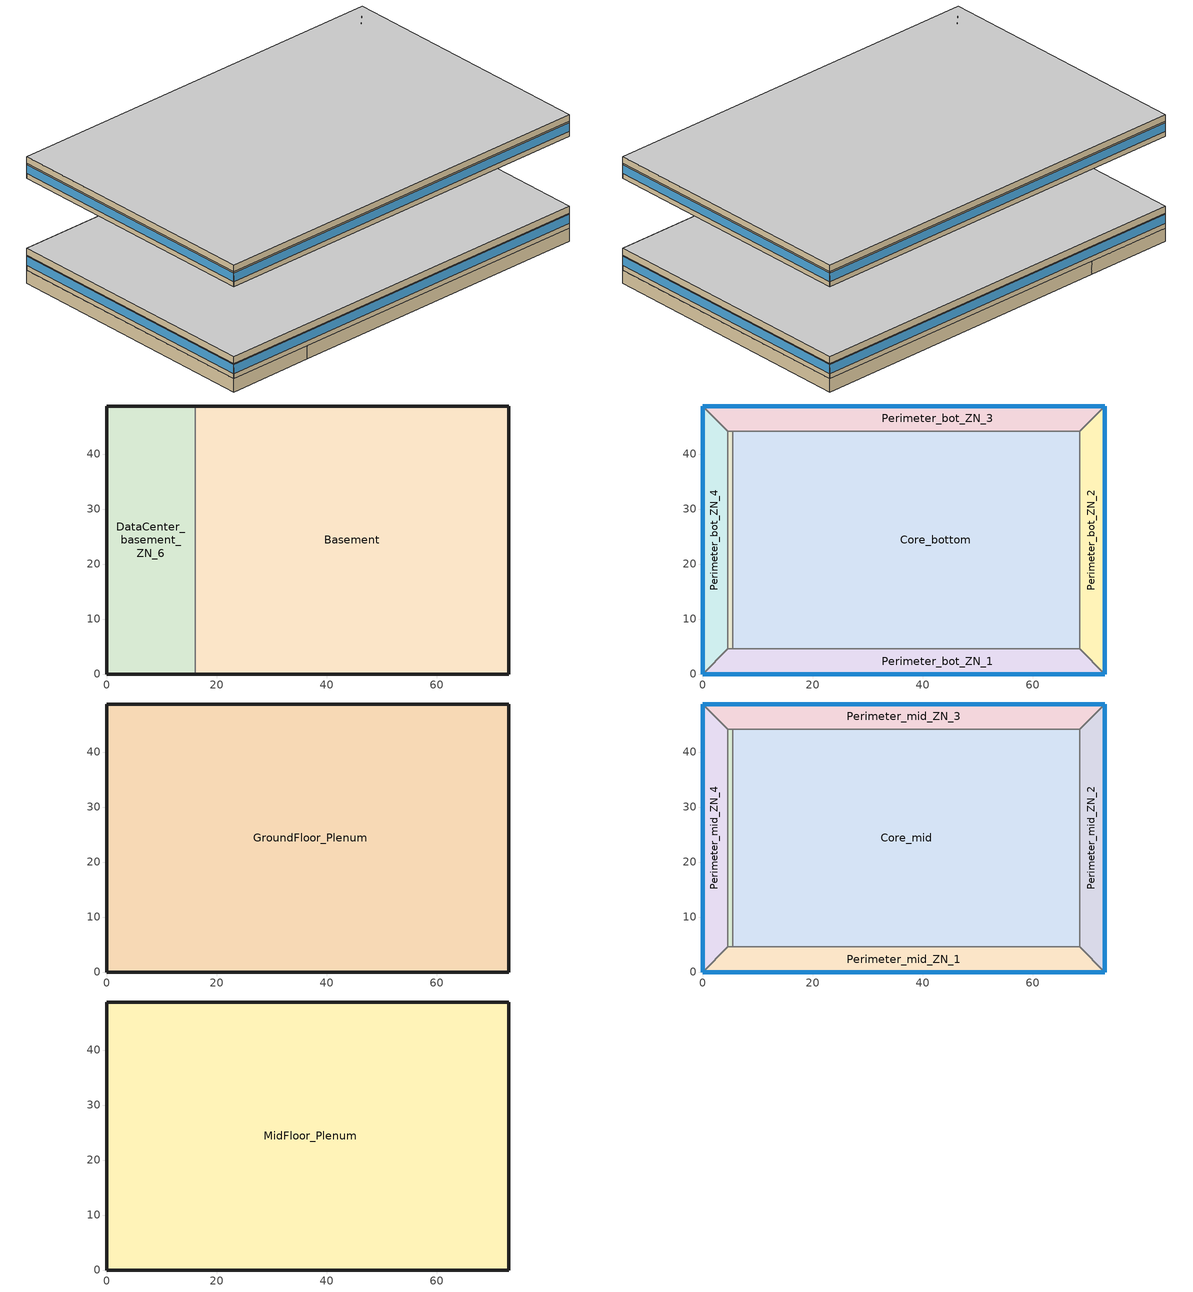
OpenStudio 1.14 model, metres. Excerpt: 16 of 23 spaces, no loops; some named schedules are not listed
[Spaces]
Basement
 floor ground (Basement Floor construction): 73.11,48.74 73.11,0 16.08,0 16.08,48.74 z-2.44
 wall ground (Basement Wall construction): 16.08,0 73.11,0 73.11,48.74 16.08,48.74 z-2.44:0
 wall to DataCenter_basement_ZN_6: 16.08,48.74 16.08,0 z-2.44:0
DataCenter_basement_ZN_6
 floor ground (Basement Floor construction): 16.08,48.74 16.08,0 0,0 0,48.74 z-2.44
 wall ground (Basement Wall construction): 16.08,48.74 0,48.74 0,0 16.08,0 z-2.44:0
Core_bottom
 floor to DataCenter_basement_ZN_6: 16.08,44.16 16.08,4.57 5.49,4.57 5.49,44.16 z0
 floor to Basement: 68.53,44.16 68.53,4.57 16.08,4.57 16.08,44.16 z0
 wall to Perimeter_bot_ZN_1: 5.49,4.57 68.53,4.57 z0:2.74
 wall to DataCenter_bot_ZN_6: 5.49,44.16 5.49,4.57 z0:2.74
 wall to Perimeter_bot_ZN_2: 68.53,4.57 68.53,44.16 z0:2.74
 wall to Perimeter_bot_ZN_3: 68.53,44.16 5.49,44.16 z0:2.74
Perimeter_bot_ZN_3
 floor to Basement: 73.11,48.74 68.53,44.16 16.08,44.16 16.08,48.74 z0
 floor to DataCenter_basement_ZN_6: 16.08,48.74 16.08,44.16 4.57,44.16 0,48.74 z0
 wall outside: 73.11,48.74 0,48.74 z0:2.74
 wall to Perimeter_bot_ZN_4: 0,48.74 4.57,44.16 z0:2.74
 wall to Perimeter_bot_ZN_2: 68.53,44.16 73.11,48.74 z0:2.74
 wall to DataCenter_bot_ZN_6: 4.57,44.16 5.49,44.16 z0:2.74
 window: 73.11,48.74 0,48.74 z0.91:2.5
Perimeter_bot_ZN_1
 floor to DataCenter_basement_ZN_6: 16.08,4.57 16.08,0 0,0 4.57,4.57 z0
 floor to Basement: 68.53,4.57 73.11,0 16.08,0 16.08,4.57 z0
 wall outside: 0,0 73.11,0 z0:2.74
 wall to Perimeter_bot_ZN_4: 4.57,4.57 0,0 z0:2.74
 wall to DataCenter_bot_ZN_6: 5.49,4.57 4.57,4.57 z0:2.74
 wall to Perimeter_bot_ZN_2: 73.11,0 68.53,4.57 z0:2.74
 window: 0,0 73.11,0 z0.91:2.5
Perimeter_bot_ZN_2
 floor to Basement: 73.11,48.74 73.11,0 68.53,4.57 68.53,44.16 z0
 wall outside: 73.11,0 73.11,48.74 z0:2.74
 window: 73.11,0 73.11,48.74 z0.91:2.5
Perimeter_bot_ZN_4
 floor to DataCenter_basement_ZN_6: 0,48.74 4.57,44.16 4.57,4.57 0,0 z0
 wall outside: 0,48.74 0,0 z0:2.74
 wall to DataCenter_bot_ZN_6: 4.57,4.57 4.57,44.16 z0:2.74
 window: 0,48.74 0,0 z0.91:2.5
DataCenter_bot_ZN_6
 floor to DataCenter_basement_ZN_6: 5.49,44.16 5.49,4.57 4.57,4.57 4.57,44.16 z0
GroundFloor_Plenum
 floor to Perimeter_bot_ZN_4: 0,48.74 4.57,44.16 4.57,4.57 0,0 z2.74
 floor to Perimeter_bot_ZN_2: 73.11,48.74 73.11,0 68.53,4.57 68.53,44.16 z2.74
 floor to Perimeter_bot_ZN_1: 68.53,4.57 73.11,0 0,0 4.57,4.57 z2.74
 floor to Perimeter_bot_ZN_3: 73.11,48.74 68.53,44.16 4.57,44.16 0,48.74 z2.74
 floor to Core_bottom: 68.53,44.16 68.53,4.57 5.49,4.57 5.49,44.16 z2.74
 floor to DataCenter_bot_ZN_6: 5.49,44.16 5.49,4.57 4.57,4.57 4.57,44.16 z2.74
 wall outside: 73.11,0 73.11,48.74 0,48.74 0,0 73.11,0 z2.74:3.96
 ceiling adiabatic (Floor Adiabatic construction): 73.11,0 73.11,48.74 0,48.74 0,0 z3.96
Perimeter_mid_ZN_2
 floor adiabatic (Floor Adiabatic construction): 73.11,48.74 73.11,0 68.53,4.57 68.53,44.16 z16.77
 wall outside: 73.11,0 73.11,48.74 z16.77:19.51
 wall to Perimeter_mid_ZN_3: 73.11,48.74 68.53,44.16 z16.77:19.51
 wall to Perimeter_mid_ZN_1: 68.53,4.57 73.11,0 z16.77:19.51
 wall to Core_mid: 68.53,44.16 68.53,4.57 z16.77:19.51
 window: 73.11,0 73.11,48.74 z17.68:19.27
Perimeter_mid_ZN_1
 floor adiabatic (Floor Adiabatic construction): 68.53,4.57 73.11,0 0,0 4.57,4.57 z16.77
 wall outside: 0,0 73.11,0 z16.77:19.51
 wall to Perimeter_mid_ZN_4: 4.57,4.57 0,0 z16.77:19.51
 wall to DataCenter_mid_ZN_6: 5.49,4.57 4.57,4.57 z16.77:19.51
 wall to Core_mid: 68.53,4.57 5.49,4.57 z16.77:19.51
 window: 0,0 73.11,0 z17.68:19.27
DataCenter_mid_ZN_6
 floor adiabatic (Floor Adiabatic construction): 5.49,44.16 5.49,4.57 4.57,4.57 4.57,44.16 z16.77
 wall to Perimeter_mid_ZN_4: 4.57,44.16 4.57,4.57 z16.77:19.51
 wall to Core_mid: 5.49,4.57 5.49,44.16 z16.77:19.51
 wall to Perimeter_mid_ZN_3: 5.49,44.16 4.57,44.16 z16.77:19.51
Core_mid
 floor adiabatic (Floor Adiabatic construction): 68.53,44.16 68.53,4.57 5.49,4.57 5.49,44.16 z16.77
 wall to Perimeter_mid_ZN_3: 68.53,44.16 5.49,44.16 z16.77:19.51
Perimeter_mid_ZN_3
 floor adiabatic (Floor Adiabatic construction): 73.11,48.74 68.53,44.16 4.57,44.16 0,48.74 z16.77
 wall outside: 73.11,48.74 0,48.74 z16.77:19.51
 wall to Perimeter_mid_ZN_4: 0,48.74 4.57,44.16 z16.77:19.51
 window: 73.11,48.74 0,48.74 z17.68:19.27
Perimeter_mid_ZN_4
 floor adiabatic (Floor Adiabatic construction): 0,48.74 4.57,44.16 4.57,4.57 0,0 z16.77
 wall outside: 0,48.74 0,0 z16.77:19.51
 window: 0,48.74 0,0 z17.68:19.27
MidFloor_Plenum
 floor to Perimeter_mid_ZN_1: 68.53,4.57 73.11,0 0,0 4.57,4.57 z19.51
 floor to DataCenter_mid_ZN_6: 5.49,44.16 5.49,4.57 4.57,4.57 4.57,44.16 z19.51
 floor to Perimeter_mid_ZN_2: 73.11,48.74 73.11,0 68.53,4.57 68.53,44.16 z19.51
 floor to Perimeter_mid_ZN_4: 0,48.74 4.57,44.16 4.57,4.57 0,0 z19.51
 floor to Core_mid: 68.53,44.16 68.53,4.57 5.49,4.57 5.49,44.16 z19.51
 floor to Perimeter_mid_ZN_3: 73.11,48.74 68.53,44.16 4.57,44.16 0,48.74 z19.51
 wall outside: 73.11,48.74 0,48.74 0,0 73.11,0 73.11,48.74 z19.51:20.73
 ceiling adiabatic (Floor Adiabatic construction): 73.11,0 73.11,48.74 0,48.74 0,0 z20.73
[Building]
90.1-2010-LargeOffice-ASHRAE 169-2006-3C created: 2017-12-29 13:51:43 -0800: North Axis {deg}=0; Default Construction Set=90.1-2010 - Office - ASHRAE 169-2006-3C; Standards Building Type=LargeOffice
[Site]
San Francisco Intl Ap: Latitude {deg}=37.62; Longitude {deg}=-122.4; Time Zone {hr}=-8; Elevation {m}=2; Terrain=City
[Site:GroundTemperature:BuildingSurface]
19.527, 19.502, 19.536, 19.598, 20.002, 21.64, 22.225, 22.375, 21.449, 20.121, 19.802, 19.633
[Site:WaterMainsTemperature]
Calculation Method=Correlation; Annual Average Outdoor Air Temperature {C}=13.7833; Maximum Difference In Monthly Average Outdoor Air Temperatures {deltaC}=7.1
[SizingPeriod:DesignDay] Barometric Pressure {Pa}=101301; Sky Clearness=0; Rain Indicator=0; Snow Indicator=0; Day of Month=21; Daylight Saving Time Indicator=0; Humidity Indicating Type=Wetbulb; Dry-Bulb Temperature Range Modifier Type=DefaultMultipliers
Name | Maximum Dry-Bulb Temperature {C} | Daily Dry-Bulb Temperature Range {deltaC} | Humidity Indicating Conditions at Maximum Dry-Bulb | Wind Speed {m/s} | Wind Direction {deg} | Month | Day Type | Solar Model Indicator | ASHRAE Taub | ASHRAE Taud
San Francisco Intl Ap Ann Htg 99.6% Condns DB | 3.8 | 0 | 3.8 | 2.2 | 150 | 1 | WinterDesignDay | ASHRAEClearSky
San Francisco Intl Ap Ann Clg .4% Condns DB=>MWB | 28.3 | 8.5 | 17.2 | 5.9 | 310 | 8 | SummerDesignDay | ASHRAETau | 0.365 | 2.435
[ClimateZones]
Climate Zone Institution Name 1=ASHRAE; Climate Zone Document Name 1=ANSI/ASHRAE Standard 169; Climate Zone Document Year 1=2006; Climate Zone Value 1=3C; Climate Zone Institution Name 2=CEC; Climate Zone Document Name 2=California Climate Zone Descriptions; Climate Zone Document Year 2=1995
[Material:NoMass] Thermal Absorptance=0.9; Solar Absorptance=0.7
Name | Roughness | Thermal Resistance {m2-K/W} | Visible Absorptance
CP02 CARPET PAD | VeryRough | 0.21648 | 0.8
Nonres_Floor_Insulation | MediumSmooth | 2.88292 | 0.7
Typical Insulation R-6.78 | Smooth | 1.19347 | 0.7
Typical Carpet Pad | Smooth | 0.21648 | 0.8
Typical Insulation R-5.74 | Smooth | 1.01115 | 0.7
Typical Insulation R-19.72 | Smooth | 3.4722 | 0.7
Typical Insulation R-0.58 | Smooth | 0.101875 | 0.7
Typical Insulation | Smooth | 0.0282222 | 0.7
[Material]
Name | Roughness | Thickness {m} | Conductivity {W/m-K} | Density {kg/m3} | Specific Heat {J/kg-K} | Thermal Absorptance | Solar Absorptance | Visible Absorptance
100mm Normalweight concrete floor | MediumSmooth | 0.1016 | 2.31 | 2322 | 832
G01 13mm gypsum board | Smooth | 0.0127 | 0.16 | 800 | 1090 | 0.9 | 0.7 | 0.5
M10 200mm concrete block basement wall | MediumRough | 0.2032 | 1.326 | 1842 | 912
4 in. Normalweight Concrete Floor | MediumRough | 0.1016 | 2.31 | 2322 | 832 | 0.9 | 0.7 | 0.7
1IN Stucco | Smooth | 0.0253 | 0.6918 | 1858 | 837 | 0.9 | 0.7 | 0.92
8IN CONCRETE HW RefBldg | Rough | 0.2032 | 1.311 | 2240 | 836.8 | 0.9 | 0.7 | 0.7
1/2IN Gypsum | Smooth | 0.0127 | 0.16 | 784.9 | 830 | 0.9 | 0.4 | 0.4
Roof Membrane - Highly Reflective | VeryRough | 0.0095 | 0.16 | 1121.29 | 1460 | 0.75 | 0.45 | 0.7
Metal Roof Surface; F08 Metal surface | Smooth | 0.0008 | 45.28 | 7824 | 500 | 0.9 | 0.7 | 0.7
8 in. Normalweight Concrete Floor | MediumRough | 0.2032 | 2.31 | 2322 | 832 | 0.9 | 0.7 | 0.7
8 in. Concrete Block Basement Wall | MediumRough | 0.2032 | 1.326 | 1842 | 912 | 0.9 | 0.7 | 0.7
G05 25mm wood | MediumSmooth | 0.0254 | 0.15 | 608 | 1630 | 0.9 | 0.5 | 0.5
[Construction]
Floor Adiabatic construction: CP02 CARPET PAD, 100mm Normalweight concrete floor, Nonres_Floor_Insulation
Basement Wall construction: M10 200mm concrete block basement wall
Basement Floor construction: M10 200mm concrete block basement wall, CP02 CARPET PAD
Typical Insulated Exterior Mass Floor R-9.35: Typical Insulation R-6.78, 4 in. Normalweight Concrete Floor, Typical Carpet Pad
Typical Insulated Exterior Mass Wall R-8.13: 1IN Stucco, 8IN CONCRETE HW RefBldg, Typical Insulation R-5.74, 1/2IN Gypsum
Typical IEAD Roof - Highly Reflective R-20.83: Roof Membrane - Highly Reflective, Typical Insulation R-19.72, Metal Roof Surface
Typical Interior Floor: 100mm Normalweight concrete floor, CP02 CARPET PAD
Typical Interior Wall: G01 13mm gypsum board, G01 13mm gypsum board
Typical Interior Ceiling: CP02 CARPET PAD, 100mm Normalweight concrete floor
Smallhotel 2010 Slab Floor: 8 in. Normalweight Concrete Floor, CP02 CARPET PAD
Typical Insulated Basement Mass Wall: 8 in. Concrete Block Basement Wall
U 0.62 SHGC 0.25 Dbl Ref-C-H Clr 6mm/6mm Air: REF C CLEAR HI 6MM, AIR 6MM, CLEAR 6MM
Typical Insulated Metal Door R-1.43: F08 Metal surface, Typical Insulation R-0.58
Typical Overhead Door: Typical Insulation
U 1.17 SHGC 0.39 Simple Glazing Skylight: U 1.17 SHGC 0.39 Simple Glazing
Typical Interior Window: Clear 3mm
Typical Interior Door; Typical Interior Partition: G05 25mm wood
[DefaultConstructionSet]
90.1-2010 - Office - ASHRAE 169-2006-3C: Default Exterior Surface Constructions=Default Surface Constructions 1; Default Interior Surface Constructions=Default Surface Constructions 2; Default Ground Contact Surface Constructions=Default Surface Constructions 3; Default Exterior SubSurface Constructions=Default Sub Surface Constructions 1; Default Interior SubSurface Constructions=Default Sub Surface Constructions 2; Interior Partition Construction=Typical Interior Partition
[DefaultSurfaceConstructions]
Name | Floor Construction | Wall Construction | Roof Ceiling Construction
Default Surface Constructions 1 | Typical Insulated Exterior Mass Floor R-9.35 | Typical Insulated Exterior Mass Wall R-8.13 | Typical IEAD Roof - Highly Reflective R-20.83
Default Surface Constructions 2 | Typical Interior Floor | Typical Interior Wall | Typical Interior Ceiling
Default Surface Constructions 3 | Smallhotel 2010 Slab Floor | Typical Insulated Basement Mass Wall
[DefaultSubSurfaceConstructions]
Name | Fixed Window Construction | Operable Window Construction | Door Construction | Overhead Door Construction | Skylight Construction | Tubular Daylight Dome Construction | Tubular Daylight Diffuser Construction
Default Sub Surface Constructions 1 | U 0.62 SHGC 0.25 Dbl Ref-C-H Clr 6mm/6mm Air | U 0.62 SHGC 0.25 Dbl Ref-C-H Clr 6mm/6mm Air | Typical Insulated Metal Door R-1.43 | Typical Overhead Door | U 1.17 SHGC 0.39 Simple Glazing Skylight | Typical Interior Window | Typical Interior Window
Default Sub Surface Constructions 2 | Typical Interior Window | Typical Interior Window | Typical Interior Door
[WindowMaterial:Glazing] Optical Data Type=SpectralAverage; Infrared Transmittance at Normal Incidence=0; Front Side Infrared Hemispherical Emissivity=0.84; Conductivity {W/m-K}=0.9; Dirt Correction Factor for Solar and Visible Transmittance=1; Solar Diffusing=No
Name | Thickness {m} | Solar Transmittance at Normal Incidence | Front Side Solar Reflectance at Normal Incidence | Back Side Solar Reflectance at Normal Incidence | Visible Transmittance at Normal Incidence | Front Side Visible Reflectance at Normal Incidence | Back Side Visible Reflectance at Normal Incidence | Back Side Infrared Hemispherical Emissivity
REF C CLEAR HI 6MM | 0.006 | 0.2 | 0.16 | 0.39 | 0.22 | 0.17 | 0.35 | 0.55
CLEAR 6MM | 0.006 | 0.775 | 0.071 | 0.071 | 0.881 | 0.08 | 0.08 | 0.84
Clear 3mm | 0.003 | 0.837 | 0.075 | 0.075 | 0.898 | 0.081 | 0.081 | 0.84
[WindowMaterial:Gas]
AIR 6MM: Gas Type=Air; Thickness {m}=0.0063
[WindowMaterial:SimpleGlazingSystem]
U 1.17 SHGC 0.39 Simple Glazing: U-Factor {W/m2-K}=6.64357; Solar Heat Gain Coefficient=0.39; Visible Transmittance=0.23
[Space]
Name | Space Type | Building Story | Thermal Zone | Part of Total Floor Area
Core_mid | Office WholeBuilding - Lg Office | Building Story 3 | Core_mid ZN | Yes
Perimeter_mid_ZN_2 | Office WholeBuilding - Lg Office | Building Story 3 | Perimeter_mid_ZN_2 ZN | Yes
Perimeter_mid_ZN_1 | Office WholeBuilding - Lg Office | Building Story 3 | Perimeter_mid_ZN_1 ZN | Yes
MidFloor_Plenum |  |  | MidFloor_Plenum ZN | No
DataCenter_mid_ZN_6 | Office OfficeLarge Data Center | Building Story 3 | DataCenter_mid_ZN_6 ZN
Core_bottom | Office WholeBuilding - Lg Office | Building Story 2 | Core_bottom ZN | Yes
Perimeter_bot_ZN_3 | Office WholeBuilding - Lg Office | Building Story 2 | Perimeter_bot_ZN_3 ZN | Yes
Basement | Office WholeBuilding - Lg Office | Building Story 1 | Basement ZN | Yes
Perimeter_bot_ZN_1 | Office WholeBuilding - Lg Office | Building Story 2 | Perimeter_bot_ZN_1 ZN | Yes
Perimeter_mid_ZN_3 | Office WholeBuilding - Lg Office | Building Story 3 | Perimeter_mid_ZN_3 ZN | Yes
Perimeter_mid_ZN_4 | Office WholeBuilding - Lg Office | Building Story 3 | Perimeter_mid_ZN_4 ZN | Yes
GroundFloor_Plenum |  |  | GroundFloor_Plenum ZN | No
DataCenter_basement_ZN_6 | Office OfficeLarge Main Data Center | Building Story 1 | DataCenter_basement_ZN_6 ZN
Perimeter_bot_ZN_2 | Office WholeBuilding - Lg Office | Building Story 2 | Perimeter_bot_ZN_2 ZN | Yes
Perimeter_bot_ZN_4 | Office WholeBuilding - Lg Office | Building Story 2 | Perimeter_bot_ZN_4 ZN | Yes
DataCenter_bot_ZN_6 | Office OfficeLarge Data Center | Building Story 2 | DataCenter_bot_ZN_6 ZN
[SpaceType] Standards Building Type=Office
Name | Default Schedule Set | Design Specification Outdoor Air Object | Standards Space Type
Office WholeBuilding - Lg Office | Office WholeBuilding - Lg Office Schedule Set | Office WholeBuilding - Lg Office Ventilation | WholeBuilding - Lg Office
Office OfficeLarge Data Center | Office OfficeLarge Data Center Schedule Set | Office OfficeLarge Data Center Ventilation | OfficeLarge Data Center
Office OfficeLarge Main Data Center | Office OfficeLarge Main Data Center Schedule Set | Office OfficeLarge Main Data Center Ventilation | OfficeLarge Main Data Center
[ThermostatSetpoint:DualSetpoint]
Name | Heating Setpoint Temperature Schedule | Cooling Setpoint Temperature Schedule
Office OfficeLarge Data Center Thermostat 1; Office OfficeLarge Data Center Thermostat 2; Office OfficeLarge Main Data Center Thermostat 1 | OfficeLarge HTGSETP_DC_SCH | OfficeLarge CLGSETP_DC_SCH
Office WholeBuilding - Lg Office Thermostat 1; Office WholeBuilding - Lg Office Thermostat 2; Office WholeBuilding - Lg Office Thermostat 3; Office WholeBuilding - Lg Office Thermostat 6; Office WholeBuilding - Lg Office Thermostat 7; Office WholeBuilding - Lg Office Thermostat 10; Office WholeBuilding - Lg Office Thermostat 11; Office WholeBuilding - Lg Office Thermostat 12; Office WholeBuilding - Lg Office Thermostat 13; Office WholeBuilding - Lg Office Thermostat 14; Office WholeBuilding - Lg Office Thermostat 15 | OfficeLarge HTGSETP_SCH_YES_OPTIMUM | OfficeLarge CLGSETP_SCH_NO_SETBACK
[SpaceInfiltration:DesignFlowRate] Design Flow Rate Calculation Method=Flow/ExteriorArea; Flow per Exterior Surface Area {m3/s-m2}=0.000569573; Constant Term Coefficient=0; Temperature Term Coefficient=0; Velocity Term Coefficient=0.224; Velocity Squared Term Coefficient=0
Name | Space or SpaceType | Schedule
GroundFloor_Plenum Infiltration | GroundFloor_Plenum | Always On Discrete
MidFloor_Plenum Infiltration | MidFloor_Plenum | Always On Discrete
Perimeter_bot_ZN_1 Infiltration | Perimeter_bot_ZN_1 | OfficeLarge INFIL_SCH_PNNL
Perimeter_bot_ZN_2 Infiltration | Perimeter_bot_ZN_2 | OfficeLarge INFIL_SCH_PNNL
Perimeter_bot_ZN_3 Infiltration | Perimeter_bot_ZN_3 | OfficeLarge INFIL_SCH_PNNL
Perimeter_bot_ZN_4 Infiltration | Perimeter_bot_ZN_4 | OfficeLarge INFIL_SCH_PNNL
Perimeter_mid_ZN_1 Infiltration | Perimeter_mid_ZN_1 | OfficeLarge INFIL_SCH_PNNL
Perimeter_mid_ZN_2 Infiltration | Perimeter_mid_ZN_2 | OfficeLarge INFIL_SCH_PNNL
Perimeter_mid_ZN_3 Infiltration | Perimeter_mid_ZN_3 | OfficeLarge INFIL_SCH_PNNL
Perimeter_mid_ZN_4 Infiltration | Perimeter_mid_ZN_4 | OfficeLarge INFIL_SCH_PNNL
[InternalMass:Definition]
Internal Mass Definition 1: Construction=InteriorFurnishings; Design Level Calculation Method=SurfaceArea/Area; Surface Area per Space Floor Area=2
[InternalMass] Internal Mass Definition=Internal Mass Definition 1
Name | Space or SpaceType
Perimeter_bot_ZN_1 Mass | Perimeter_bot_ZN_1
Perimeter_bot_ZN_2 Mass | Perimeter_bot_ZN_2
Perimeter_bot_ZN_3 Mass | Perimeter_bot_ZN_3
Perimeter_bot_ZN_4 Mass | Perimeter_bot_ZN_4
Core_bottom Mass | Core_bottom
Perimeter_mid_ZN_1 Mass | Perimeter_mid_ZN_1
Perimeter_mid_ZN_2 Mass | Perimeter_mid_ZN_2
Perimeter_mid_ZN_3 Mass | Perimeter_mid_ZN_3
Perimeter_mid_ZN_4 Mass | Perimeter_mid_ZN_4
Core_mid Mass | Core_mid
Basement Mass | Basement
DataCenter_basement_ZN_6 Mass | DataCenter_basement_ZN_6
DataCenter_bot_ZN_6 Mass | DataCenter_bot_ZN_6
DataCenter_mid_ZN_6 Mass | DataCenter_mid_ZN_6
[ThermalZone] Use Ideal Air Loads=No
Name | Thermostat | Multiplier | Primary Daylighting Control | Fraction of Zone Controlled by Primary Daylighting Control | Humidistat
DataCenter_bot_ZN_6 ZN | Office OfficeLarge Data Center Thermostat 1
Core_bottom ZN | Office WholeBuilding - Lg Office Thermostat 1
DataCenter_mid_ZN_6 ZN | Office OfficeLarge Data Center Thermostat 2 | 10
Perimeter_bot_ZN_1 ZN | Office WholeBuilding - Lg Office Thermostat 2 |  | Perimeter_bot_ZN_1 Daylt Sensor 1 | 0.5632
Basement ZN | Office WholeBuilding - Lg Office Thermostat 3
Perimeter_mid_ZN_2 ZN | Office WholeBuilding - Lg Office Thermostat 6 | 10 | Perimeter_mid_ZN_2 Daylt Sensor 1 | 0.572324
Perimeter_mid_ZN_3 ZN | Office WholeBuilding - Lg Office Thermostat 7 | 10 | Perimeter_mid_ZN_3 Daylt Sensor 1 | 0.563212
GroundFloor_Plenum ZN
DataCenter_basement_ZN_6 ZN | Office OfficeLarge Main Data Center Thermostat 1 |  |  |  | Zone Control Humidistat 1
Core_mid ZN | Office WholeBuilding - Lg Office Thermostat 10 | 10
Perimeter_bot_ZN_3 ZN | Office WholeBuilding - Lg Office Thermostat 11 |  | Perimeter_bot_ZN_3 Daylt Sensor 1 | 0.563212
MidFloor_Plenum ZN |  | 10
Perimeter_bot_ZN_4 ZN | Office WholeBuilding - Lg Office Thermostat 12 |  | Perimeter_bot_ZN_4 Daylt Sensor 1 | 0.572324
Perimeter_bot_ZN_2 ZN | Office WholeBuilding - Lg Office Thermostat 13 |  | Perimeter_bot_ZN_2 Daylt Sensor 1 | 0.572324
Perimeter_mid_ZN_4 ZN | Office WholeBuilding - Lg Office Thermostat 14 | 10 | Perimeter_mid_ZN_4 Daylt Sensor 1 | 0.572324
Perimeter_mid_ZN_1 ZN | Office WholeBuilding - Lg Office Thermostat 15 | 10 | Perimeter_mid_ZN_1 Daylt Sensor 1 | 0.5632
[ZoneControl:Humidistat]
Zone Control Humidistat 1: Humidifying Relative Humidity Setpoint Schedule=OfficeLarge DC_MinRelHumSetSch
[Exterior:Lights]
Name | Exterior Lights Definition | Schedule | Control Option
Occ Sensing Exterior Lights Def | Occ Sensing Exterior Lights Def | OfficeLarge Exterior_lighting_schedule_b | AstronomicalClock
NonDimming Exterior Lights Def | NonDimming Exterior Lights Def | OfficeLarge Exterior_lighting_schedule_a | AstronomicalClock
Fuel equipment 1 | Fuel equipment 1 Def | Large Office BLDG ELEVATORS | ScheduleNameOnly
Fuel equipment 2 | Fuel equipment 2 Def | OfficeLarge ELEV_LIGHT_FAN_SCH_ADD_DF | ScheduleNameOnly
[BuildingStory]
Name | Nominal Z Coordinate {m}
Building Story 1 | -2.439
Building Story 2 | 0
Building Story 3 | 16.7683
[Daylighting:Control] Illuminance Setpoint {lux}=300; Lighting Control Type=Stepped; Number of Stepped Control Steps=3
Name | Space | Position X-Coordinate {m} | Position Y-Coordinate {m} | Position Z-Coordinate {m}
Perimeter_bot_ZN_1 Daylt Sensor 1 | Perimeter_bot_ZN_1 | 36.5535 | 2.5 | 0.9144
Perimeter_bot_ZN_2 Daylt Sensor 1 | Perimeter_bot_ZN_2 | 70.6072 | 24.369 | 0.9144
Perimeter_bot_ZN_3 Daylt Sensor 1 | Perimeter_bot_ZN_3 | 36.5535 | 46.2381 | 0.9144
Perimeter_bot_ZN_4 Daylt Sensor 1 | Perimeter_bot_ZN_4 | 2.5 | 24.369 | 0.9144
Perimeter_mid_ZN_1 Daylt Sensor 1 | Perimeter_mid_ZN_1 | 36.5535 | 2.5 | 17.6827
Perimeter_mid_ZN_2 Daylt Sensor 1 | Perimeter_mid_ZN_2 | 70.6072 | 24.369 | 17.6827
Perimeter_mid_ZN_3 Daylt Sensor 1 | Perimeter_mid_ZN_3 | 36.5535 | 46.2381 | 17.6827
Perimeter_mid_ZN_4 Daylt Sensor 1 | Perimeter_mid_ZN_4 | 2.5 | 24.369 | 17.6827
